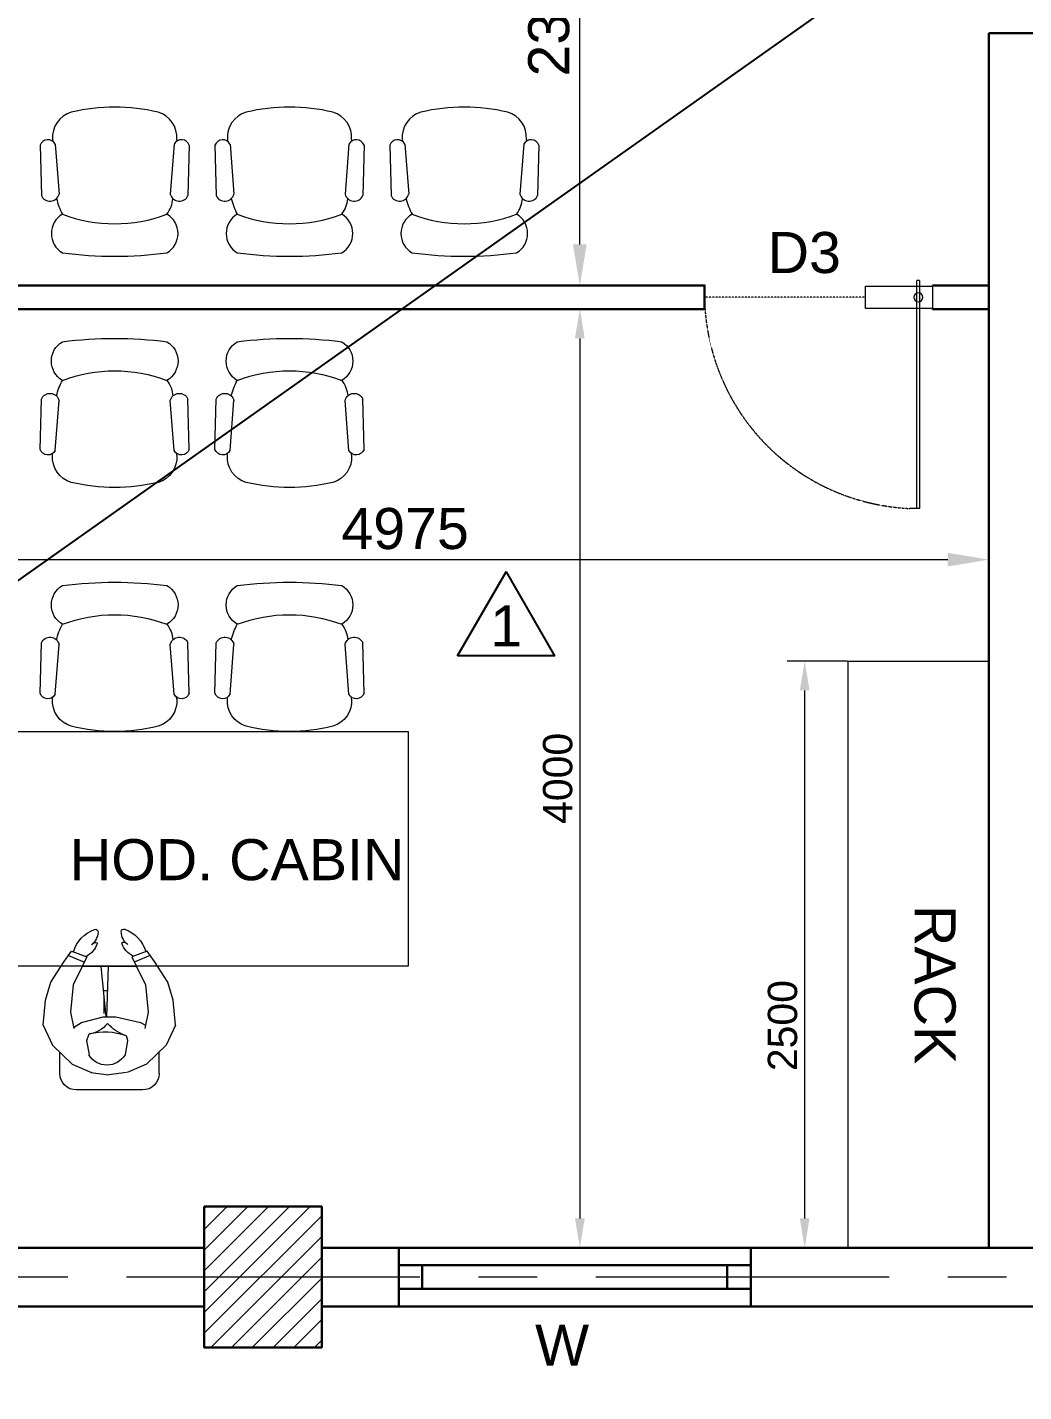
# Model space of a CAD drawing. Header units: millimetres. Extents: x 131588 to 160612, y -172852 to -151297.
# Drawn here: x 144237 to 148483, y -166361 to -160547 of the extents above; entities that cross this region are included whole.
import ezdxf

# ---------------------------------------------------------------- set-up
doc = ezdxf.new("R2010")
doc.units = ezdxf.units.MM
doc.header["$MEASUREMENT"] = 0
doc.linetypes.add('CENTER', pattern=[2, 1.25, -0.25, 0.25, -0.25])
doc.linetypes.add('DASHED2', pattern=[0.375, 0.25, -0.125])
for name, color, linetype, lineweight in [('CEN-1', 1, 'CENTER', 18), ('DIMENSION', 84, 'Continuous', 15), ('DIMLINE', 10, 'Continuous', 18), ('Furniture', 235, 'Continuous', 0), ('GLASS', 145, 'Continuous', 5), ('MAIN', 3, 'Continuous', 30), ('MAIN-4', 6, 'Continuous', 30), ('SEC', 253, 'Continuous', 15), ('TEXT', 4, 'Continuous', 13), ('TEXT-1', 7, 'Continuous', 20)]:
    doc.layers.add(name, color=color, linetype=linetype, lineweight=lineweight)
doc.layers.add('H', color=7, linetype='Continuous')
doc.styles.get("Standard").update_dxf_attribs({"font": ''})
doc.styles.get('Standard').set_extended_font_data('Arial')
doc.dimstyles.new('DIM-50', dxfattribs={"dimscale": 50, "dimtxt": 2.5, "dimasz": 2.5, "dimexe": 1.5, "dimexo": 0.05, "dimgap": 0.6, "dimtad": 1, "dimzin": 9, "dimdsep": 46, "dimtxsty": 'Standard', "dimcen": 0, "dimclrd": 32, "dimclre": 32, "dimadec": 0, "dimazin": 0, "dimtp": 0.1, "dimtm": 0.1, "dimtfac": 0.71, "dimtofl": 0, "dimtmove": 1, "dimatfit": 3, "dimfxl": 1, "dimtolj": 1, "dimtzin": 7, "dimlwd": -1, "dimlwe": -1, "dimarcsym": 1})
doc.dimstyles.new('DIM-50$0', dxfattribs={"dimscale": 50, "dimtxt": 2.5, "dimasz": 2.5, "dimexe": 1.5, "dimexo": 0.05, "dimgap": 0.6, "dimtad": 1, "dimzin": 9, "dimdsep": 46, "dimtxsty": 'Standard', "dimcen": 0, "dimclrd": 32, "dimclre": 32, "dimadec": 0, "dimazin": 0, "dimtp": 0.1, "dimtm": 0.1, "dimtfac": 0.71, "dimtofl": 0, "dimtmove": 1, "dimatfit": 3, "dimfxl": 1, "dimtolj": 1, "dimtzin": 7, "dimlwd": -1, "dimlwe": -1, "dimarcsym": 1})

# ---------------------------------------------------------------- blocks, each defined once
blk = doc.blocks.new('rr')
at = {"layer": 'TEXT', "color": 7}
for p, q in [((298235, -105548.2), (298149.9, -105587.7)), ((298235, -105548.2), (298341.6, -105557.9)), ((298341.6, -105557.9), (298418.6, -105581.4)), ((298418.6, -105581.4), (298506.5, -105637.9)), ((298029.1, -105617.9), (298123, -105617.9)), ((298149.9, -105587.7), (298068.3, -105672.4)), ((298506.5, -105637.9), (298550.5, -105669.3)), ((297958.6, -105688.4), (297958.6, -105970.4)), ((298068.3, -105672.4), (298033.7, -105754.1)), ((298289.8, -105664.6), (298220.6, -105678.7)), ((298246.6, -105697.8), (298234.7, -105675.9)), ((298270.2, -105803), (298246.6, -105697.8)), ((298406, -105675.6), (298289.8, -105664.6)), ((298487.7, -105716.4), (298406, -105675.6)), ((298532, -105656.1), (298504, -105723.9)), ((298550.5, -105669.3), (298525.4, -105733.7)), ((298033.7, -105756.4), (298023.5, -105832.5)), ((298108.2, -105761), (298170.1, -105750.9)), ((298170.1, -105750.9), (298189.2, -105757.2)), ((298486.5, -105944.6), (298486.5, -105715.8)), ((298525.4, -105733.7), (298487.7, -105716.4)), ((298270.2, -105856.3), (298270.2, -105803)), ((298033.7, -105908.6), (298023.5, -105832.5)), ((298246.6, -105948.9), (298270.2, -105856.3)), ((298270.2, -105841.1), (298486.5, -105833.1)), ((298270.2, -105843.2), (298486.5, -105865.6)), ((298358.6, -105852.9), (298285, -105852.9)), ((298381.6, -105837), (298381.6, -105854.8)), ((298068.3, -105987.9), (298033.7, -105906.3)), ((298108.2, -105915.2), (298170.1, -105925.3)), ((298170.1, -105925.3), (298197.6, -105916.1)), ((298525.4, -105926.7), (298487.7, -105944)), ((298550.5, -105991.1), (298525.4, -105926.7)), ((298150, -106072.7), (298068.3, -105987.9)), ((298289.8, -105995.8), (298220.6, -105981.7)), ((298224.9, -105982.5), (298246.6, -105948.9)), ((298406, -105984.8), (298289.8, -105995.8)), ((298487.7, -105944), (298406, -105984.8)), ((298532, -106004.3), (298504, -105936.5)), ((298506.5, -106022.5), (298550.5, -105991.1)), ((298029.1, -106040.8), (298117, -106040.8)), ((298418.6, -106079), (298506.5, -106022.5)), ((298235, -106112.1), (298150, -106072.7)), ((298235, -106112.1), (298341.6, -106102.5)), ((298341.6, -106102.5), (298418.6, -106079))]:
    blk.add_line(p, q, dxfattribs=at)
for centre, major_axis, start_param, end_param in [((298029.1, -105688.4), (49.8, 49.8), 0.785398, 2.356194), ((298505.1, -105816.7), (104.9, 104.9), -0.421869, 0.489767), ((297965.9, -105848.8), (170.6, 170.6), -1.068373, -0.39635), ((298619.9, -105679.3), (73.6, 73.6), 2.838638, 3.585677), ((298571.7, -105768), (11.6, 11.6), -1.392775, 0.371356), ((298637.4, -105702), (55.2, 55.2), 3.067512, 3.856448), ((298154.8, -105840.4), (63.7, -63.7), 2.898963, 4.955018), ((298370.9, -105697.4), (135.1, 135.1), 2.703582, 3.183333), ((298632.8, -105768.2), (8.31, 8.31), 3.856448, 5.861316), ((298314.8, -105930.8), (83.5, 83.5), 1.454362, 2.231901), ((298619, -105978.6), (73.6, -73.6), 2.697508, 3.444547), ((298504.2, -105841.1), (104.9, -104.9), 5.793418, 6.705054), ((298636.5, -105955.9), (55.2, -55.2), 2.426738, 3.215673), ((298570.7, -105889.9), (11.6, -11.6), 5.911829, 7.67596), ((298631.8, -105889.7), (8.31, -8.31), 0.421869, 2.426738), ((298029.1, -105970.4), (49.8, -49.8), 3.926991, 5.497787)]:
    blk.add_ellipse(centre, major_axis=major_axis, ratio=1, start_param=start_param, end_param=end_param, dxfattribs=at)
blk = doc.blocks.new('3rerr')
at = {"layer": 'Furniture', "color": 0, "linetype": 'ByBlock'}
for p, q in [((299448.2, -105670.2), (299662.5, -105675.7)), ((299423.7, -105723.5), (299431.7, -105724.2)), ((299423.7, -105723.5), (299431.6, -105724)), ((299444.1, -105734.4), (299656.4, -105750.8)), ((299444.1, -106241.4), (299656.4, -106224.9)), ((299423.7, -106252.2), (299431.6, -106251.6)), ((299448.2, -106305.6), (299662.5, -106300.1))]:
    blk.add_line(p, q, dxfattribs=at)
for centre, radius, start, end in [((299459.4, -105703.1), 34.8, 108.71617, 243.95689), ((299647.6, -105712.3), 39.5, 282.86629, 67.84358), ((299414.1, -105833.7), 110.6, 85, 163.89134), ((299665.8, -105865.7), 126.3, 52.74074, 85.35287), ((299824.6, -105813.4), 95.4, 30.39269, 149.60731), ((300064.8, -105987.9), 779.2, 166.27501, 193.72499), ((299155.6, -105987.9), 627.5, 339.20895, 20.79105), ((298194, -105987.9), 1727.3, 352.59073, 7.40927), ((299414.1, -106142.1), 110.6, 196.10866, 275), ((299647.6, -106263.5), 39.5, 292.15642, 77.13371), ((299608, -105956.5), 287.5, 283.65482, 297.8506), ((299824.6, -106162.4), 95.4, 210.39269, 329.60731), ((299459.4, -106272.7), 34.8, 116.04311, 251.28383)]:
    blk.add_arc(centre, radius, start, end, dxfattribs=at)
blk = doc.blocks.new('gd1')
at = {"layer": 'GLASS', "color": 4, "linetype": 'DASHED2', "ltscale": 0.001}
blk.add_line((345380.4, -498507.9), (345380.4, -497801.8), dxfattribs=at)
at = {"layer": 'GLASS'}
for p, q in [((345331.4, -498507.9), (345429.4, -498507.9)), ((345331.4, -498801.8), (345331.4, -498507.9)), ((345429.4, -498507.9), (345429.4, -498801.8)), ((345429.4, -498801.8), (345331.4, -498801.8))]:
    blk.add_line(p, q, dxfattribs=at)
at = {"layer": 'GLASS', "color": 4}
for p, q in [((344453.9, -498744), (344453.9, -498702.2)), ((345453.9, -498732), (344453.9, -498732)), ((345453.9, -498744), (344453.9, -498744)), ((345453.9, -498744), (345453.9, -498732.3))]:
    blk.add_line(p, q, dxfattribs=at)
at = {"layer": 'GLASS', "color": 4, "linetype": 'DASHED2'}
blk.add_ellipse((345430.5, -498780.7), major_axis=(-687, 717.8), ratio=0.969274, start_param=-0.727797, end_param=0.74268, dxfattribs=at)
at = {"layer": 'GLASS', "extrusion": (8.38188e-23, -2.79396e-23, -1)}
blk.add_ellipse((345379.9, -498739.7), major_axis=(-13.9, 13.9), ratio=1, start_param=6.283185307179586, end_param=12.56637061435917, dxfattribs=at)
blk = doc.blocks.new('*D544')
at = {"layer": 'Defpoints', "color": 0, "ltscale": 100, "transparency": 16777216}
for p in [(147549.9, -163247.3), (147734.6, -163247.3), (147734.6, -165747.3)]:
    blk.add_point(p, dxfattribs=at)
at = {"layer": 'DIMLINE', "color": 32, "linetype": 'ByBlock', "ltscale": 100, "transparency": 16777216}
for p, q in [((147732.1, -163247.3), (147474.9, -163247.3)), ((147549.9, -165622.3), (147549.9, -163372.3)), ((147732.1, -165747.3), (147474.9, -165747.3))]:
    blk.add_line(p, q, dxfattribs=at)
at = {"layer": 'DIMLINE', "color": 32, "ltscale": 100, "transparency": 16777216}
for points in [[(147529.1, -163372.3), (147570.7, -163372.3), (147549.9, -163247.3)], [(147529.1, -165622.3), (147570.7, -165622.3), (147549.9, -165747.3)]]:
    blk.add_solid(points, dxfattribs=at)
at = {"layer": 'DIMLINE', "color": 0, "ltscale": 100, "transparency": 16777216, "insert": (147456.1, -164800.9), "char_height": 125, "attachment_point": 5, "rotation": 90}
blk.add_mtext('\\A1;2500', dxfattribs=at)
blk = doc.blocks.new('*D584')
at = {"layer": 'Defpoints', "color": 0, "ltscale": 100, "transparency": 16777216}
for p in [(146785.1, -161747.3), (146591.7, -165747.3), (146785.1, -165747.3)]:
    blk.add_point(p, dxfattribs=at)
at = {"layer": 'DIMLINE', "color": 32, "linetype": 'ByBlock', "ltscale": 100, "transparency": 16777216}
for p, q in [((146782.6, -161747.3), (146516.7, -161747.3)), ((146591.7, -161872.3), (146591.7, -165622.3)), ((146782.6, -165747.3), (146516.7, -165747.3))]:
    blk.add_line(p, q, dxfattribs=at)
at = {"layer": 'DIMLINE', "color": 32, "ltscale": 100, "transparency": 16777216}
for points in [[(146570.8, -161872.3), (146612.5, -161872.3), (146591.7, -161747.3)], [(146570.8, -165622.3), (146612.5, -165622.3), (146591.7, -165747.3)]]:
    blk.add_solid(points, dxfattribs=at)
at = {"layer": 'DIMLINE', "color": 0, "ltscale": 100, "transparency": 16777216, "insert": (146497.8, -163747.3), "char_height": 125, "attachment_point": 5, "rotation": 90}
blk.add_mtext('\\A1;4000', dxfattribs=at)
blk = doc.blocks.new('*D586')
at = {"layer": 'Defpoints', "color": 0, "ltscale": 100, "transparency": 16777216}
for p in [(143359.6, -162647.3), (148334.6, -162647.3), (148334.6, -162815.1)]:
    blk.add_point(p, dxfattribs=at)
at = {"layer": 'DIMLINE', "color": 32, "linetype": 'ByBlock', "ltscale": 100, "transparency": 16777216}
for p, q in [((143359.6, -162650.8), (143359.6, -162920.1)), ((148334.6, -162650.8), (148334.6, -162920.1)), ((143534.6, -162815.1), (148159.6, -162815.1))]:
    blk.add_line(p, q, dxfattribs=at)
at = {"layer": 'DIMLINE', "color": 32, "ltscale": 100, "transparency": 16777216}
for points in [[(143534.6, -162786), (143534.6, -162844.3), (143359.6, -162815.1)], [(148159.6, -162786), (148159.6, -162844.3), (148334.6, -162815.1)]]:
    blk.add_solid(points, dxfattribs=at)
at = {"layer": 'DIMLINE', "color": 0, "ltscale": 100, "transparency": 16777216, "insert": (145847.1, -162683.8), "char_height": 175, "attachment_point": 5}
blk.add_mtext('\\A1;4975', dxfattribs=at)
blk = doc.blocks.new('*D589')
at = {"layer": 'Defpoints', "color": 0, "ltscale": 100, "transparency": 16777216}
for p in [(146187.6, -159322.3), (146591.7, -159322.3), (146591.7, -161647.3)]:
    blk.add_point(p, dxfattribs=at)
at = {"layer": 'DIMLINE', "color": 32, "linetype": 'ByBlock', "ltscale": 100, "transparency": 16777216}
for p, q in [((146191.1, -159322.3), (146696.7, -159322.3)), ((146591.7, -161472.3), (146591.7, -159497.3)), ((146595.2, -161647.3), (146696.7, -161647.3))]:
    blk.add_line(p, q, dxfattribs=at)
at = {"layer": 'DIMLINE', "color": 32, "ltscale": 100, "transparency": 16777216}
for points in [[(146562.5, -159497.3), (146620.8, -159497.3), (146591.7, -159322.3)], [(146562.5, -161472.3), (146620.8, -161472.3), (146591.7, -161647.3)]]:
    blk.add_solid(points, dxfattribs=at)
at = {"layer": 'DIMLINE', "color": 0, "ltscale": 100, "transparency": 16777216, "insert": (146460.3, -160484.8), "char_height": 175, "attachment_point": 5, "rotation": 90}
blk.add_mtext('\\A1;2325', dxfattribs=at)

msp = doc.modelspace()

# ---------------------------------------------------------------- hatches: boundary and pattern name
at = {"layer": 'SEC', "ltscale": 100}
h = msp.add_hatch(dxfattribs=at)
h.set_pattern_fill('ANSI31', color=8, scale=500)
h.set_pattern_definition([(45, (77774.82, -146707.57), (-44.194174, 44.194174), [])])
h.paths.add_polyline_path([(144991.578, -165572.294), (145491.578, -165572.294), (145491.578, -166172.294), (144991.578, -166172.294)])

# ---------------------------------------------------------------- linework, layer by layer
at = {"layer": 'CEN-1', "ltscale": 1000}
msp.add_lwpolyline([(133909.578, -152872.294), (153909.578, -152872.294), (153909.578, -165872.294), (133909.578, -165872.294)], close=True, dxfattribs=at)
at = {"layer": 'H', "ltscale": 100}
msp.add_line((131587.724, -171821.036), (160612.243, -151296.555), dxfattribs=at)
msp.add_lwpolyline([(146070.284, -163225.339), (146277.3, -162866.775), (146484.317, -163225.339), (146070.284, -163225.339)], dxfattribs=at)
at = {"layer": 'MAIN', "color": 6}
for p, q in [((147122.768, -161647.294, 0), (147122.768, -161747.294, 0)), ((148334.578, -161747.294), (148334.578, -161847.294))]:
    msp.add_line(p, q, dxfattribs=at)
at = {"layer": 'MAIN', "color": 5, "ltscale": 100}
for p, q in [((147320.078, -165822.294), (145820.078, -165822.294)), ((147320.078, -165922.294), (145820.078, -165922.294))]:
    msp.add_line(p, q, dxfattribs=at)
at = {"layer": 'MAIN', "color": 6}
for points in [[(147125.138, -161647.294), (143234.578, -161647.294)], [(147125.138, -161747.294), (143234.578, -161747.294)], [(148334.578, -161947.294), (148334.578, -161847.294)]]:
    msp.add_lwpolyline(points, dxfattribs=at)
at = {"layer": 'MAIN', "color": 0, "lineweight": 20}
for points in [[(148334.578, -163247.294), (148334.578, -165747.294), (147734.578, -165747.294), (147734.578, -163247.294)], [(143359.578, -163547.294), (145859.578, -163547.294), (145859.578, -164547.294), (143359.578, -164547.294)]]:
    msp.add_lwpolyline(points, close=True, dxfattribs=at)
at = {"layer": 'MAIN', "ltscale": 100}
msp.add_lwpolyline([(144991.578, -165572.294), (145491.578, -165572.294), (145491.578, -166172.294), (144991.578, -166172.294)], close=True, dxfattribs=at)
at = {"layer": 'MAIN', "color": 5, "ltscale": 100}
for points in [[(147320.078, -165747.294), (145820.078, -165747.294), (145820.078, -165997.294), (147320.078, -165997.294)], [(147220.078, -165822.294), (145920.078, -165822.294), (145920.078, -165922.294), (147220.078, -165922.294)]]:
    msp.add_lwpolyline(points, close=True, dxfattribs=at)
at = {"layer": 'MAIN-4', "ltscale": 1000}
for p, q in [((148334.578, -165747.294), (148334.578, -160572.294)), ((148584.578, -160572.294, 0), (148334.578, -160572.294, 0)), ((148094.741, -161647.294), (148334.578, -161647.294)), ((148094.741, -161649.174, 0), (148094.741, -161647.294)), ((147122.768, -161747.294, 0), (147125.138, -161747.294, 0)), ((148094.741, -161744.402, 0), (148094.741, -161747.294, 0)), ((148094.741, -161747.294, 0), (148334.578, -161747.294))]:
    msp.add_line(p, q, dxfattribs=at)
for points in [[(139534.578, -165747.294), (144991.578, -165747.294)], [(145491.578, -165747.294), (150659.578, -165747.294)], [(139825.578, -165997.294), (144991.578, -165997.294)], [(145491.578, -165997.294), (150659.578, -165997.294)]]:
    msp.add_lwpolyline(points, dxfattribs=at)

# ---------------------------------------------------------------- block references
at = {"layer": 'DIMENSION', "color": 0, "linetype": 'Continuous', "lineweight": 0, "extrusion": (2.30152e-07, 5.25887e-07, 1), "xscale": 0.9719561145201425, "yscale": 0.9719561145201425, "zscale": 0.9719561145201425, "rotation": 89.99999248500626}
msp.add_blockref('gd1', (-336718.802, -497391.324, -0.051), dxfattribs=at)
at = {"layer": 'MAIN', "linetype": 'ByBlock', "lineweight": 20, "rotation": 270}
for p in [(250597.469, 138399.077), (251342.36, 138399.077), (252087.252, 138399.077)]:
    msp.add_blockref('3rerr', p, dxfattribs=at)
at = {"layer": 'MAIN', "linetype": 'ByBlock', "lineweight": 20, "xscale": -1, "rotation": 270}
for name, p in [('3rerr', (250597.469, -461793.665)), ('3rerr', (251342.36, -461793.665)), ('3rerr', (250597.469, -462832.865)), ('3rerr', (251342.36, -462832.865)), ('rr', (250416.876, -463033.795))]:
    msp.add_blockref(name, p, dxfattribs=at)

# ---------------------------------------------------------------- texts
at = {"layer": 'TEXT-1', "char_height": 175, "attachment_point": 3}
for s, insert, width in [('D3', (147704.24, -161418.99), 259.85607), ('\\pxqc;1', (146323.911, -163010.19), 92.83117), ('\\pxqc;W', (146646.077, -166074.707), 259.85607)]:
    msp.add_mtext(s, dxfattribs=dict(at, insert=insert, width=width))
at = {"layer": 'TEXT-1', "insert": (144418.178, -164183.761), "char_height": 175, "attachment_point": 7}
msp.add_mtext('\\pxqc;HOD. CABIN', dxfattribs=at)
at = {"layer": 'TEXT-1', "insert": (148015.551, -164286.471), "char_height": 175, "attachment_point": 7, "rotation": 270}
msp.add_mtext('RACK', dxfattribs=at)

# ---------------------------------------------------------------- dimensions: what is measured, and where the dimension line sits
at = {"layer": 'DIMLINE', "ltscale": 100}
for base, p1, p2, override, picture, middle in [((146591.666, -159322.294), (146591.666, -161647.294), (146187.623, -159322.294), {"dimscale": 70, "dimtofl": 1}, '*D589', (146460.256, -160484.794)), ((146591.666, -165747.294), (146785.075, -161747.294), (146785.075, -165747.294), {"dimtmove": 0}, '*D584', (146497.844, -163747.294))]:
    dim = msp.add_linear_dim(base=base, p1=p1, p2=p2, angle=90, dimstyle='DIM-50$0', override=override, dxfattribs=at)
    dim.commit()
    dim.dimension.update_dxf_attribs({"geometry": picture, "text_midpoint": middle})
dim = msp.add_linear_dim(base=(148334.578, -162815.128), p1=(143359.578, -162647.294), p2=(148334.578, -162647.294), dimstyle='DIM-50$0', override={"dimscale": 70, "dimtofl": 1}, dxfattribs=at)
dim.commit()
dim.dimension.update_dxf_attribs({"geometry": '*D586', "text_midpoint": (145847.078, -162683.778)})
dim = msp.add_linear_dim(base=(147549.913, -163247.294), p1=(147734.578, -165747.294), p2=(147734.578, -163247.294), angle=270, dimstyle='DIM-50', override={"dimtmove": 0}, dxfattribs=at)
dim.commit()
dim.dimension.update_dxf_attribs({"geometry": '*D544', "text_midpoint": (147549.913, -164800.898), "dimtype": 160})

doc.saveas('drawing.dxf')
